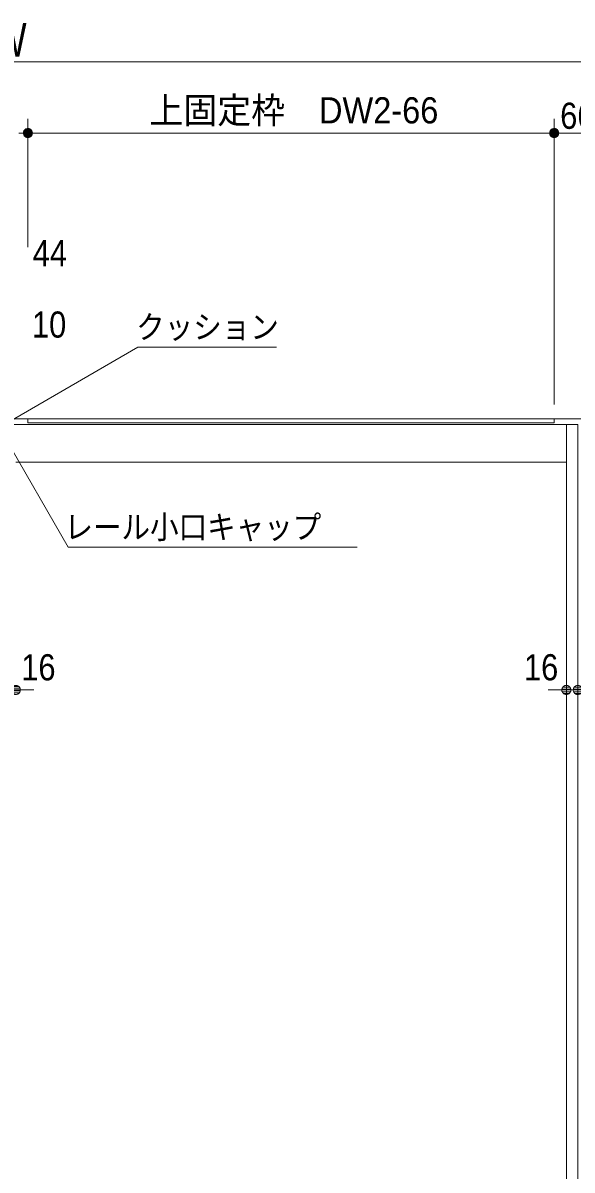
# Model space of a CAD drawing. Units: millimetres, scale not verified. Extents: x -6062 to 6062, y -3045 to 3045.
# Drawn here: x -3099 to -2330, y -702 to 904 of the extents above; entities that cross this region are included whole.
import ezdxf
from ezdxf.enums import TextEntityAlignment as Align

# ---------------------------------------------------------------- set-up
doc = ezdxf.new("R2010")
doc.units = ezdxf.units.MM
doc.header["$LTSCALE"] = 20
doc.linetypes.add('DOUBLE_CHAIN1', pattern=[8.8, 5, -1, 0.6, -0.6, 0.6, -1])
for name, color, linetype, lineweight in [('0-0_2寸法-2', 7, 'Continuous', 9), ('0-1_0', 7, 'Continuous', 9), ('0-2_2寸法-1', 7, 'Continuous', 9), ('0-3_2寸法-3', 7, 'Continuous', 9), ('0-4_3一般', 7, 'Continuous', 9)]:
    doc.layers.add(name, color=color, linetype=linetype, lineweight=lineweight)
doc.styles.add('ＭＳ ゴシック', font='')
doc.styles.add('ＭＳ Ｐゴシック', font='')
doc.styles.get('ＭＳ ゴシック').set_extended_font_data('MS Gothic')
doc.styles.get('ＭＳ Ｐゴシック').set_extended_font_data('MS PGothic')

# ---------------------------------------------------------------- blocks, each defined once
blk = doc.blocks.new('_Dot')
at = {"layer": '0-1_0'}
for p, q in [((-10, 0), (-20, 0)), ((9.78, 2), (-9.78, 2)), ((7.99, 6), (-7.99, 6)), ((9.16, -3.98), (-9.16, -3.98)), ((6, -7.98), (-6, -7.98))]:
    blk.add_line(p, q, dxfattribs=at)
for points in [[(10, 0), (9.92, 1.25), (9.69, 2.49), (9.3, 3.68), (8.76, 4.82), (8.09, 5.88), (7.29, 6.85), (6.37, 7.71), (5.36, 8.44), (4.26, 9.05), (3.09, 9.51), (1.87, 9.82), (0.63, 9.98), (-0.63, 9.98), (-1.87, 9.82), (-3.09, 9.51), (-4.26, 9.05), (-5.36, 8.44), (-6.37, 7.71), (-7.29, 6.85), (-8.09, 5.88), (-8.76, 4.82), (-9.3, 3.68), (-9.69, 2.49), (-9.92, 1.25), (-10, 0), (0, 0)], [(-10, 0), (-9.92, -1.25), (-9.69, -2.49), (-9.3, -3.68), (-8.76, -4.82), (-8.09, -5.88), (-7.29, -6.85), (-6.37, -7.71), (-5.36, -8.44), (-4.26, -9.05), (-3.09, -9.51), (-1.87, -9.82), (-0.63, -9.98), (0.63, -9.98), (1.87, -9.82), (3.09, -9.51), (4.26, -9.05), (5.36, -8.44), (6.37, -7.71), (7.29, -6.85), (8.09, -5.88), (8.76, -4.82), (9.3, -3.68), (9.69, -2.49), (9.92, -1.25), (10, 0), (0, 0)]]:
    blk.add_lwpolyline(points, close=True, dxfattribs=at)
blk = doc.blocks.new('グループ-11')
at = {"layer": '0-4_3一般'}
blk.add_line((-60560, 7000), (7360, 7000), dxfattribs=at)
blk = doc.blocks.new('グループ-12')
at = {"layer": '0-4_3一般'}
for p, q in [((-26100, 6880), (-26100, 7000)), ((-26100, 7000), (-11360, 7000)), ((-11360, 6880), (-26100, 6880)), ((-11360, 7000), (-11360, 6880)), ((-11020, 6840), (-11020, -40000)), ((-26440, 5780), (-11020, 5780))]:
    blk.add_line(p, q, dxfattribs=at)
at = {"layer": '0-4_3一般', "linetype": 'DOUBLE_CHAIN1'}
blk.add_line((-11020, -9200), (-11020, -9520), dxfattribs=at)
at = {"layer": '0-4_3一般'}
blk.add_lwpolyline([(-26760, 6840), (-10700, 6840), (-10700, -40000)], dxfattribs=at)
blk.add_blockref('グループ-11', (0, 0), dxfattribs=at)

msp = doc.modelspace()

# ---------------------------------------------------------------- linework, layer by layer
at = {"layer": '0-0_2寸法-2'}
for p, q in [((-2338.5, -10), (-2338.3, -10)), ((-3096.79, -30), (-3084.08, -30)), ((-2351.21, -30), (-2363.92, -30)), ((-2335.21, -30), (-2347.92, -30)), ((-2338.5, -30), (-2322.5, -30))]:
    msp.add_line(p, q, dxfattribs=at)
at = {"layer": '0-2_2寸法-1'}
for p, q in [((-1525.21, 850), (-4709.79, 850)), ((-3092.5, 590), (-3092.5, 770)), ((-3092.5, 590), (-3092.5, 770)), ((-2355.5, 370), (-2355.5, 770)), ((-2355.5, 370), (-2355.5, 770)), ((-2368.21, 750), (-3079.79, 750)), ((-2302.21, 750), (-2342.79, 750))]:
    msp.add_line(p, q, dxfattribs=at)
at = {"layer": '0-3_2寸法-3'}
for points in [[(-3125.5, 342), (-2938.44, 450), (-2744.36, 450)], [(-2631.21, 170), (-3035.97, 170), (-3125.5, 325.08)]]:
    msp.add_lwpolyline(points, dxfattribs=at)

# ---------------------------------------------------------------- block references
at = {"layer": '0-0_2寸法-2', "xscale": 0.6356201, "yscale": 0.6356201, "rotation": 180}
msp.add_blockref('_Dot', (-3109.5, -30), dxfattribs=at)
at = {"layer": '0-0_2寸法-2', "xscale": 0.6356201, "yscale": 0.6356201}
for p in [(-2338.5, -30), (-2322.5, -30)]:
    msp.add_blockref('_Dot', p, dxfattribs=at)
at = {"layer": '0-2_2寸法-1', "xscale": 0.6356201, "yscale": 0.6356201}
for p in [(-3092.5, 750), (-2355.5, 750)]:
    msp.add_blockref('_Dot', p, dxfattribs=at)
at = {"layer": '0-2_2寸法-1', "xscale": 0.6356201, "yscale": 0.6356201, "rotation": 180}
for p in [(-3092.5, 750), (-2355.5, 750)]:
    msp.add_blockref('_Dot', p, dxfattribs=at)
at = {"layer": '0-4_3一般', "xscale": 0.05, "yscale": 0.05}
msp.add_blockref('グループ-12', (-1787.5, 0), dxfattribs=at)

# ---------------------------------------------------------------- texts
at = {"layer": '0-0_2寸法-2', "style": 'ＭＳ Ｐゴシック', "width": 0.9}
for s, p in [('44', (-3085.81, 552.48)), ('10', (-3086.82, 452.48)), ('16', (-3101.82, -27.52)), ('16', (-2397.83, -27.52))]:
    msp.add_text(s, height=36.66, dxfattribs=at).set_placement(p, align=Align.BOTTOM_LEFT)
at = {"layer": '0-2_2寸法-1', "style": 'ＭＳ Ｐゴシック'}
for s, height, width, p in [('W', 47.17, 0.8, (-3140.96, 842.93)), ('上固定枠\u3000DW2-66', 36.66, 0.95, (-2922.37, 752.53)), ('66', 36.66, 0.9, (-2347.09, 744.94))]:
    msp.add_text(s, height=height, dxfattribs=dict(at, width=width)).set_placement(p, align=Align.BOTTOM_LEFT)
at = {"layer": '0-3_2寸法-3', "style": 'ＭＳ ゴシック', "width": 0.9}
for s, p in [('クッション', (-2940.94, 452.39)), ('レール小口キャップ', (-3041.34, 172.19))]:
    msp.add_text(s, height=32.55, dxfattribs=at).set_placement(p, align=Align.BOTTOM_LEFT)

doc.saveas('drawing.dxf')
